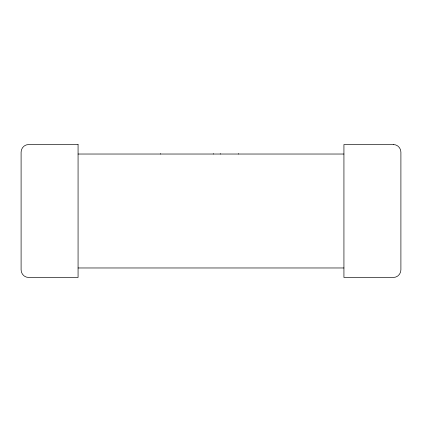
<?xml version="1.0" encoding="UTF-8"?>
<svg xmlns="http://www.w3.org/2000/svg" width="422" height="422" viewBox="0 0 422 422"><rect width="100%" height="100%" fill="white"/><g stroke="black" fill="none" stroke-linecap="round" stroke-linejoin="round"><path stroke-width="0.63" d="M78.07 154.03L343.93 154.03M78.07 267.97L343.93 267.97M238.53 153.65L238.53 154.03M220.263 153.65L220.263 154.03M213.279 153.65L213.279 154.03M160.349 153.65L160.349 154.03M78.07 144.535L28.696 144.535A7.596 7.596 0 0 0 21.1 152.131L21.1 269.869A7.596 7.596 0 0 0 28.696 277.465L78.07 277.465L78.07 144.535M393.304 144.535L343.93 144.535L343.93 277.465L393.304 277.465A7.596 7.596 0 0 0 400.9 269.869L400.9 152.131A7.596 7.596 0 0 0 393.304 144.535"/></g></svg>
